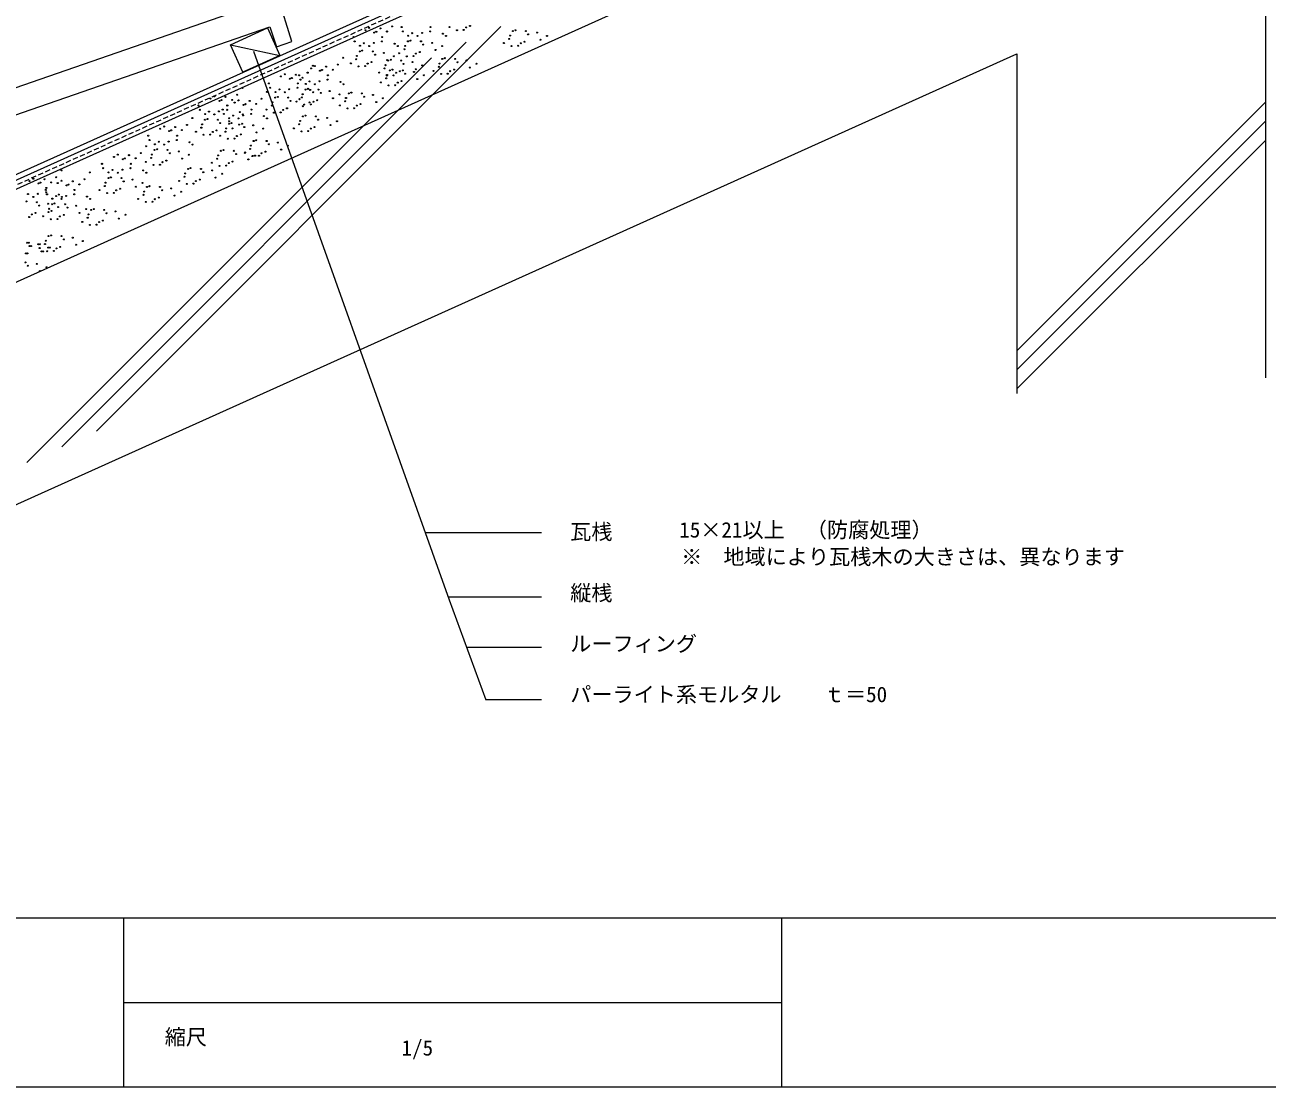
# Model space of a CAD drawing. Units: millimetres, scale not verified. Extents: x -203 to 197, y -138 to 132.
# Drawn here: x -84.7 to 62.3, y -138.4 to -12.7 of the extents above; entities that cross this region are included whole.
import ezdxf
from ezdxf.enums import TextEntityAlignment as Align

# ---------------------------------------------------------------- set-up
doc = ezdxf.new("R2010")
doc.units = ezdxf.units.MM
doc.header["$LTSCALE"] = 0.5
doc.linetypes.add('DASHED1', pattern=[1.8, 1.2, -0.6])
for name, color, linetype, lineweight in [('0-0', 5, 'Continuous', 18), ('1-0', 7, 'Continuous', 18), ('1-1', 7, 'Continuous', 18), ('1-2', 3, 'Continuous', 18), ('1-3', 7, 'Continuous', 18)]:
    doc.layers.add(name, color=color, linetype=linetype, lineweight=lineweight)
doc.styles.add('ＭＳ ゴシック', font='')
doc.styles.get('ＭＳ ゴシック').set_extended_font_data('MS Gothic')

msp = doc.modelspace()

# ---------------------------------------------------------------- linework, layer by layer
at = {"layer": '0-0'}
for p, q in [((196.7568, -118.3649), (-203.2433, -118.3649)), ((-72.973, -118.3649), (-72.973, -138.3649)), ((4.8649, -118.3649), (4.8649, -138.3649)), ((-72.973, -128.3649), (4.8649, -128.3649)), ((196.7568, -138.3649), (-203.2432, -138.3649))]:
    msp.add_line(p, q, dxfattribs=at)
at = {"layer": '1-0'}
for p, q in [((-127.3517, -49.8063), (43.4926, 27.0737)), ((-127.3517, -50.9029), (43.4926, 25.9771)), ((-127.3517, -49.1483), (36.0054, 24.3624)), ((-60.3196, -15.0819), (-55.9595, -13.074)), ((-58.8594, -18.3268), (-60.3196, -15.0819)), ((-58.8594, -18.3268), (-60.3196, -15.0819)), ((-60.3196, -15.0819), (-54.4822, -16.357))]:
    msp.add_line(p, q, dxfattribs=at)
at = {"layer": '1-0', "color": 3, "linetype": 'DASHED1'}
msp.add_line((-127.3517, -50.4042), (43.4926, 26.4758), dxfattribs=at)
at = {"layer": '1-0'}
for points in [[(-55.9595, -13.0741), (-54.4822, -16.357), (-58.8594, -18.3268)], [(-55.9595, -13.0741), (-54.4822, -16.3571), (-58.8594, -18.3268)]]:
    msp.add_lwpolyline(points, dxfattribs=at)
at = {"layer": '1-1'}
for p, q in [((-125.7102, -61.1301), (43.4926, 15.0112)), ((-28.333, -12.924), (-76.184, -60.775)), ((-32.4471, -14.7753), (-80.2981, -62.6263)), ((-57.5921, -15.8481), (-34.4366, -80.7068)), ((-36.5611, -16.6266), (-84.4121, -64.4776)), ((62.1241, -21.8505), (32.717, -51.2576)), ((62.1241, -24.1132), (32.717, -53.5203)), ((62.1241, -26.3759), (32.717, -55.783)), ((-34.4366, -80.7068), (-30.1295, -92.5403))]:
    msp.add_line(p, q, dxfattribs=at)
for points in [[(-125.7102, -87.4481), (32.717, -16.1559), (32.717, -26.9825)], [(32.717, -26.9825), (32.717, -29.4478), (32.717, -56.3057)]]:
    msp.add_lwpolyline(points, dxfattribs=at)
for centre in [(-43.9179, -13.0804), (-42.5917, -13.1407), (-41.2052, -12.8996), (-40.0767, -12.9759), (-36.6706, -12.9759), (-34.43, -12.9876), (-32.4407, -13.0177), (-31.9885, -12.8369), (-45.7868, -14.1655), (-45.636, -14.6779), (-44.3701, -13.3517), (-43.3151, -13.623), (-43.074, -13.5326), (-42.4108, -14.6779), (-42.3807, -14.1655), (-41.808, -13.5024), (-39.9259, -13.4883), (-39.3231, -14.6639), (-39.2929, -14.0007), (-39.0217, -14.5734), (-38.8408, -13.6993), (-38.2079, -14.0309), (-37.7859, -14.6639), (-37.6653, -13.6692), (-36.7007, -13.4883), (-35.1936, -13.7596), (-34.8319, -14.0309), (-33.5258, -13.3493), (-32.7421, -13.3191), (-27.3418, -14.3825), (-27.2514, -13.9907), (-26.9198, -13.4481), (-26.6184, -13.3577), (-25.5333, -14.7141), (-25.3826, -13.4481), (-25.1113, -13.84), (-24.0563, -13.629), (-23.6645, -14.473), (-22.8808, -14.0208), (-45.0332, -15.8535), (-45.0031, -15.1904), (-44.7318, -15.7631), (-44.5509, -14.889), (-43.9179, -15.2205), (-43.496, -15.8535), (-43.3754, -14.8588), (-42.1697, -16.0343), (-40.9037, -14.9492), (-40.542, -15.2205), (-40.3781, -16.0805), (-39.7451, -15.5983), (-39.6547, -15.2064), (-38.3887, -16.1107), (-37.9366, -15.9298), (-37.5146, -15.0557), (-36.4596, -14.8447), (-36.0678, -15.6887), (-35.2841, -15.2366), (-27.9748, -14.8648), (-27.0705, -15.2265), (-26.2868, -15.1964), (-25.9854, -14.895), (-50.5649, -17.5579), (-50.3418, -17.6009), (-49.0156, -17.6612), (-47.629, -17.4201), (-46.9961, -16.6062), (-46.0882, -17.2702), (-45.4552, -16.7879), (-45.3648, -16.396), (-45.1839, -17.6319), (-44.4002, -17.6017), (-44.0988, -17.3003), (-43.6467, -17.1195), (-43.2247, -16.2453), (-42.0025, -17.4844), (-41.7779, -16.8783), (-41.6709, -16.9418), (-41.3695, -16.8514), (-40.9942, -16.4262), (-40.1337, -16.9418), (-39.8624, -17.3337), (-39.4738, -16.4423), (-38.8074, -17.1227), (-38.6901, -16.4121), (-37.6319, -17.5145), (-35.6878, -17.6821), (-35.5974, -17.2903), (-35.2658, -16.7477), (-34.9644, -16.6573), (-33.7286, -16.7477), (-33.4573, -17.1396), (-32.4023, -16.9286), (-31.2268, -17.3204), (-54.3628, -18.8239), (-53.9107, -18.5526), (-53.3078, -19.0952), (-53.0667, -19.0047), (-52.5844, -18.6129), (-52.2106, -18.686), (-51.8007, -18.9746), (-51.1979, -18.3717), (-50.794, -17.8722), (-49.739, -18.1435), (-49.4979, -18.0531), (-48.8046, -18.686), (-48.2319, -18.0229), (-42.7259, -18.3585), (-42.0929, -17.8762), (-41.8988, -19.0408), (-41.8216, -18.7202), (-41.8084, -18.649), (-41.4768, -18.1064), (-41.1754, -18.016), (-41.038, -18.6901), (-40.7365, -18.3886), (-40.2844, -18.2078), (-39.9396, -18.1064), (-39.6683, -18.4982), (-38.6133, -18.2872), (-38.4156, -17.9667), (-38.2215, -19.1312), (-37.4378, -18.6791), (-36.3208, -18.1644), (-35.4166, -18.5261), (-34.6329, -18.496), (-34.3314, -18.1946), (-33.8793, -18.0137), (-32.0105, -17.7726), (-58.8921, -20.175), (-55.7795, -19.6377), (-55.6287, -20.1501), (-54.5436, -20.3611), (-53.3681, -20.331), (-52.4035, -20.1501), (-52.3734, -19.6377), (-52.0599, -19.1985), (-51.4571, -20.374), (-51.427, -19.7109), (-51.1557, -20.2836), (-50.9748, -19.4095), (-50.8964, -20.4214), (-50.3418, -19.741), (-49.9198, -20.374), (-49.7993, -19.3793), (-48.8347, -19.1985), (-48.5936, -20.5548), (-47.3276, -19.4697), (-46.9659, -19.741), (-42.5318, -19.5231), (-41.6275, -19.8848), (-40.8439, -19.8546), (-40.5424, -19.5532), (-40.0903, -19.3724), (-62.69, -21.441), (-62.2379, -21.1697), (-61.6351, -21.7123), (-61.3939, -21.6219), (-60.9116, -21.23), (-60.128, -21.5917), (-59.835, -21.9169), (-59.5251, -20.9889), (-59.3828, -21.6456), (-58.5389, -22.0977), (-58.0566, -21.7059), (-57.2729, -22.0676), (-56.6701, -21.4647), (-56.0371, -20.6509), (-55.3575, -21.8682), (-55.0259, -21.3257), (-54.9958, -20.6625), (-54.7245, -21.2352), (-53.9107, -20.6927), (-53.4887, -21.3257), (-53.2174, -21.7175), (-52.5121, -21.7907), (-52.1624, -21.5065), (-51.8791, -21.3084), (-51.7887, -20.9166), (-50.9869, -21.8984), (-50.5347, -20.6927), (-50.5227, -21.8208), (-50.0706, -21.64), (-49.6486, -20.7658), (-48.2017, -21.3988), (-47.4181, -20.9467), (-46.7512, -21.7581), (-46.6607, -21.3663), (-46.3292, -20.8237), (-46.0278, -20.7333), (-44.9426, -22.0897), (-44.7919, -20.8237), (-44.5207, -21.2155), (-43.4657, -21.0046), (-43.0738, -21.8485), (-42.2901, -21.3964), (-64.1067, -22.2549), (-63.956, -22.7673), (-63.323, -23.2797), (-62.8709, -22.9783), (-62.2379, -23.3098), (-61.6953, -22.9481), (-61.2516, -22.7307), (-61.1009, -23.2431), (-60.7308, -22.7673), (-60.7007, -22.2549), (-60.0158, -23.4541), (-59.2237, -23.0385), (-58.862, -23.3098), (-58.8403, -23.424), (-58.78, -22.1881), (-57.8757, -23.2431), (-57.8456, -22.7307), (-56.3686, -23.5144), (-56.0809, -22.7423), (-55.4479, -22.2601), (-55.1766, -23.1041), (-54.3929, -23.0739), (-54.0915, -22.7725), (-53.6394, -22.5916), (-51.7706, -22.3505), (-51.7638, -23.541), (-51.6078, -22.1524), (-51.4624, -23.4506), (-50.8241, -22.1222), (-50.2266, -23.541), (-47.3842, -22.2404), (-46.4799, -22.6021), (-45.6962, -22.5719), (-45.3948, -22.2705), (-68.6381, -25.0098), (-68.1859, -24.7386), (-66.8597, -24.7988), (-65.4731, -24.5577), (-64.8402, -23.7439), (-63.7751, -24.8772), (-63.6847, -24.4854), (-63.3532, -23.9428), (-63.0517, -23.8524), (-61.8159, -23.9428), (-61.5446, -24.3346), (-60.8297, -24.9612), (-60.4981, -24.4187), (-60.4897, -24.1237), (-60.468, -23.7555), (-60.1967, -24.3282), (-60.0978, -24.9676), (-59.3828, -23.7857), (-59.3141, -24.5155), (-58.9609, -24.4187), (-58.6896, -24.8105), (-57.6346, -24.5995), (-56.4591, -24.9914), (-56.0069, -23.7857), (-52.8188, -24.9577), (-52.1858, -24.4754), (-52.0954, -24.0836), (-50.8294, -24.9878), (-50.3773, -24.807), (-49.9553, -23.9329), (-48.9003, -23.7219), (-48.5085, -24.5658), (-47.7248, -24.1137), (-70.0547, -25.8237), (-69.904, -26.3361), (-67.5831, -25.2811), (-67.342, -25.1907), (-66.6788, -26.3361), (-66.6487, -25.8237), (-66.076, -25.1606), (-64.4081, -25.3595), (-63.5039, -25.7212), (-62.7202, -25.691), (-62.4187, -25.3896), (-61.9666, -25.2088), (-61.5531, -25.8353), (-60.9201, -25.353), (-60.6488, -26.197), (-59.8651, -26.1669), (-59.5637, -25.8655), (-59.1116, -25.6846), (-57.5866, -26.4524), (-57.2852, -26.362), (-57.2428, -25.4435), (-56.0494, -26.4524), (-51.9145, -25.3194), (-51.1308, -25.2892), (-70.9453, -27.8886), (-70.3124, -27.0748), (-69.3012, -27.5116), (-69.2711, -26.8485), (-68.9998, -27.4212), (-68.8189, -26.5471), (-68.1859, -26.8787), (-67.7639, -27.5116), (-67.6434, -26.5169), (-67.4927, -27.9035), (-66.4377, -27.6925), (-65.1717, -26.6074), (-64.81, -26.8787), (-61.4685, -27.617), (-61.1671, -27.5266), (-59.9312, -27.617), (-58.6416, -27.8691), (-58.605, -27.7978), (-58.0086, -27.3868), (-57.9182, -26.995), (-56.6522, -27.8992), (-56.2001, -27.7184), (-55.7781, -26.8443), (-54.7231, -26.6333), (-54.3313, -27.4773), (-53.5476, -27.0251), (-75.5269, -29.1546), (-74.1102, -28.3407), (-73.6581, -28.0695), (-73.0553, -28.612), (-72.8141, -28.5216), (-72.3319, -28.1297), (-72.1209, -29.1546), (-71.5482, -28.4915), (-70.3562, -28.9283), (-69.7232, -28.446), (-69.6328, -28.0542), (-69.4519, -29.29), (-68.6682, -29.2599), (-68.3668, -28.9585), (-67.9147, -28.7776), (-66.0458, -28.5365), (-65.2622, -28.0843), (-62.5235, -29.0337), (-61.8905, -28.5514), (-61.8001, -28.1595), (-61.6192, -29.3954), (-60.8355, -29.3652), (-60.5341, -29.0638), (-60.082, -28.883), (-59.66, -28.0088), (-58.2131, -28.6418), (-57.7373, -28.2308), (-57.4294, -28.1897), (-56.9536, -28.2007), (-83.6508, -30.9245), (-80.938, -30.7437), (-80.305, -29.9298), (-76.9741, -30.1677), (-75.3762, -29.667), (-74.7734, -30.8425), (-74.7432, -30.1794), (-74.472, -30.7521), (-74.2911, -29.878), (-73.6581, -30.2095), (-73.2361, -30.8425), (-73.1155, -29.8478), (-72.151, -29.667), (-70.6439, -29.9383), (-70.2822, -30.2095), (-65.7724, -30.6864), (-65.6819, -30.2946), (-65.3504, -29.752), (-65.049, -29.6616), (-63.8131, -29.752), (-63.5419, -30.1439), (-62.4869, -29.9329), (-62.095, -30.7768), (-61.3113, -30.3247), (-84.1029, -31.1958), (-83.048, -31.4671), (-82.8068, -31.3766), (-82.3246, -30.9848), (-82.1887, -32.2476), (-82.1136, -32.0096), (-81.5409, -31.3465), (-80.772, -31.4337), (-80.3199, -31.1624), (-79.7171, -31.705), (-79.4759, -31.6146), (-78.9937, -31.2227), (-78.7827, -32.2476), (-78.21, -31.5844), (-77.6071, -30.9816), (-75.8283, -32.2592), (-75.1954, -31.7769), (-75.1049, -31.3851), (-73.839, -32.2893), (-73.3868, -32.1085), (-72.9648, -31.2344), (-71.9099, -31.0234), (-71.518, -31.8674), (-70.7343, -31.4152), (-70.2027, -31.8871), (-69.9013, -31.7966), (-68.6655, -31.8871), (-68.3942, -32.2789), (-67.3392, -32.0679), (-66.4054, -31.1687), (-65.5011, -31.5304), (-64.7174, -31.5003), (-64.416, -31.1988), (-63.9638, -31.018), (-84.4646, -33.6072), (-84.2838, -32.7331), (-83.6508, -33.0646), (-83.2288, -33.6976), (-83.1083, -32.7029), (-82.1437, -32.522), (-82.038, -32.76), (-81.405, -33.2724), (-81.1337, -33.8451), (-80.9529, -32.971), (-80.6366, -32.7933), (-80.3199, -33.3025), (-80.2749, -33.0646), (-79.7773, -32.9408), (-78.8128, -32.76), (-77.3057, -33.0312), (-76.944, -33.3025), (-74.9241, -32.6209), (-74.1404, -32.5908), (-71.2577, -33.3037), (-70.6247, -32.8214), (-70.5343, -32.4296), (-70.3534, -33.6654), (-69.5697, -33.6353), (-69.2683, -33.3339), (-68.8162, -33.153), (-66.9474, -32.9119), (-66.1637, -32.4598), (-83.8317, -35.1444), (-83.3795, -34.9635), (-82.9575, -34.0894), (-81.9026, -33.8784), (-81.8572, -34.8699), (-81.7667, -34.4781), (-81.5107, -34.7224), (-81.4352, -33.9355), (-80.727, -34.2703), (-80.0486, -35.2015), (-79.8979, -33.9355), (-79.6266, -34.3274), (-78.5717, -34.1164), (-78.1798, -34.9603), (-77.3961, -34.5082), (-77.1335, -35.1469), (-76.8019, -34.6044), (-76.5005, -34.514), (-75.2647, -34.6044), (-74.9934, -34.9962), (-73.9384, -34.7852), (-72.7629, -35.1771), (-84.1331, -35.4458), (-82.4901, -35.3522), (-81.5859, -35.7139), (-80.8022, -35.6837), (-80.5008, -35.3823), (-77.8569, -36.021), (-77.2239, -35.5388), (-76.9526, -36.3828), (-76.1689, -36.3526), (-75.8675, -36.0512), (-75.4154, -35.8703), (-73.5466, -35.6292), (-82.1799, -38.2524), (-81.8483, -37.7099), (-81.5469, -37.6194), (-80.3111, -37.7099), (-80.0398, -38.1017), (-78.9848, -37.8907), (-84.3871, -38.4862), (-84.193, -38.4862), (-84.1158, -38.8781), (-83.9217, -38.8781), (-83.0608, -38.6671), (-82.9033, -39.1265), (-82.8667, -38.6671), (-82.669, -39.5111), (-82.4749, -39.5111), (-82.2703, -38.6443), (-81.999, -39.4882), (-81.8853, -39.0589), (-81.6912, -39.0589), (-81.2154, -39.4581), (-80.9139, -39.1567), (-80.4618, -38.9758), (-78.593, -38.7347), (-77.8093, -38.2826), (-84.5811, -40.8154), (-84.5378, -39.7522), (-84.3437, -39.7522), (-84.3099, -41.2072), (-83.2549, -40.9962), (-82.863, -41.8402), (-82.0794, -41.3881)]:
    msp.add_circle(centre, 0.0598, dxfattribs=at)
at = {"layer": '1-2'}
for p, q in [((-56.576, -10.0891), (-113.3081, -29.7178)), ((-53.0558, -14.691), (-54.8626, -8.8614)), ((-109.4122, -31.5444), (-55.6874, -12.9562)), ((-55.6874, -12.9562), (-54.8674, -15.3263)), ((-54.87, -15.3187), (-53.0558, -14.691))]:
    msp.add_line(p, q, dxfattribs=at)
at = {"layer": '1-3'}
for p, q in [((62.1241, 19.3976), (62.1241, -54.4623)), ((-23.5501, -72.7881), (-37.2637, -72.7881)), ((-23.5501, -80.4271), (-34.5364, -80.4271)), ((-23.5501, -86.3694), (-32.415, -86.3694)), ((-23.5501, -92.5403), (-30.1295, -92.5403))]:
    msp.add_line(p, q, dxfattribs=at)

# ---------------------------------------------------------------- texts
at = {"layer": '0-0', "color": 7, "style": 'ＭＳ ゴシック'}
msp.add_text('縮尺', height=1.833, dxfattribs=at).set_placement((-68.1081, -133.9054), align=Align.BOTTOM_LEFT)
at = {"layer": '1-0', "style": 'ＭＳ ゴシック'}
msp.add_text('1/5', height=1.833, dxfattribs=at).set_placement((-40.0932, -135.1819), align=Align.BOTTOM_LEFT)
at = {"layer": '1-1', "style": 'ＭＳ ゴシック'}
for s, p in [('15×21以上\u3000（防腐処理）', (-7.2382, -73.9103)), ('※\u3000地域により瓦桟木の大きさは、異なります', (-7.0073, -77.0974)), ('パーライト系モルタル\u3000\u3000ｔ＝50', (-20.1337, -93.3787))]:
    msp.add_text(s, height=1.833, dxfattribs=at).set_placement(p, align=Align.BOTTOM_LEFT)
at = {"layer": '1-3', "style": 'ＭＳ ゴシック'}
for s, p in [('瓦桟', (-20.1337, -74.1391)), ('縦桟', (-20.1337, -81.3787)), ('ルーフィング', (-20.1337, -87.3786))]:
    msp.add_text(s, height=1.833, dxfattribs=at).set_placement(p, align=Align.BOTTOM_LEFT)

doc.saveas('drawing.dxf')
